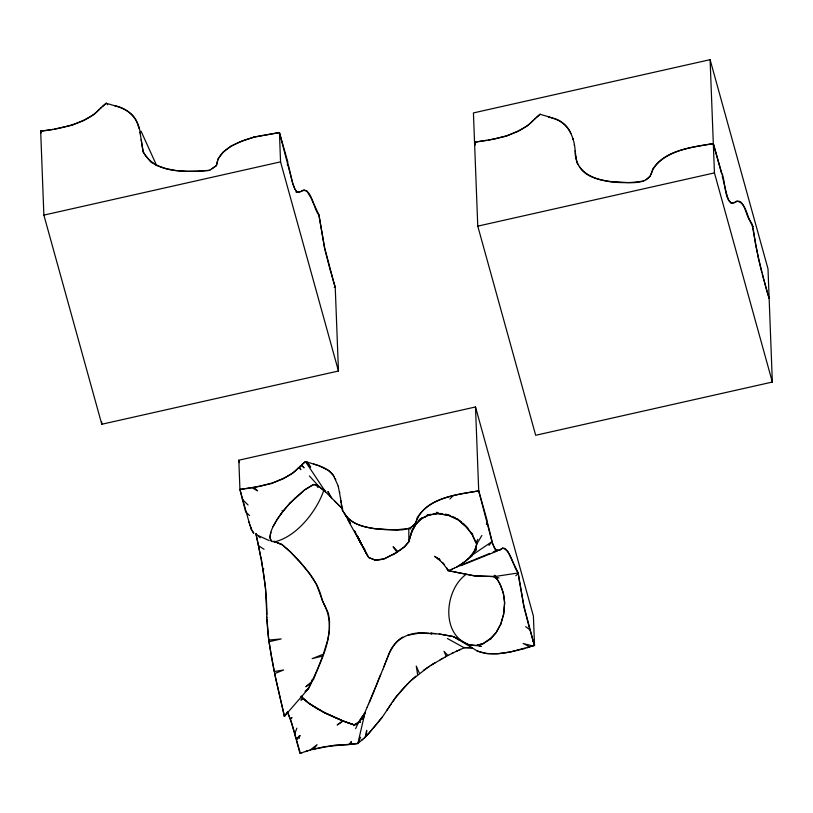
<?xml version="1.0" encoding="UTF-8"?>
<svg xmlns="http://www.w3.org/2000/svg" width="813" height="813" viewBox="0 0 813 813"><rect width="100%" height="100%" fill="white"/><g stroke="black" fill="none" stroke-linecap="round" stroke-linejoin="round"><path stroke-width="1.22" d="M266.827 617.89C267.314 589.395 261.959 561.255 255.882 533.531L260.18 537.81M330.759 271.552L333.94 283.056L324.539 247.487L318.889 214.652L310.729 197.447L306.826 191.004L303.96 189.815L300.586 191.644M764.657 282.589L767.828 294.093L766.852 290.698M504.345 607.128L504.609 602.687L503.664 614.1L500.818 624.028L499.019 627.321M504.334 607.169L503.664 614.1L500.838 623.947M753.051 226.329C746.974 219.398 746.822 202.173 736.608 201.116C723.997 210.547 725.562 178.149 721.771 173.352L713.316 143.586C691.944 147.031 666.071 150.09 652.636 169.084C649.821 188.26 625.197 181.462 611.427 181.675C599.76 179.917 585.767 177.519 579.303 166.472M270.881 532.23L269.997 537.698M289.784 503.349C283.9 509.985 278.188 516.885 274.093 524.792C271.816 528.48 265.831 541.956 274.753 541.895M270.038 537.352L271.42 541.59M472.861 553.358L474.904 551.082L467.77 559.181L472.15 555.919L471.408 555.635L471.855 554.903M473.379 552.454L475.066 550.696L473.39 552.444M481.875 535.472L476.997 543.623L474.64 550.36M309.397 475.94L318.229 485.727L318.015 487.394L317.08 486.428L317.588 485.524L325.718 492.109L335.363 501.784M472.516 553.816L472.272 554.222M364.011 716.975L364.793 712.838L377.588 682.229M400.331 549.862L397.964 551.56L393.116 546.773L397.029 552.23L384.834 558.633L378.888 560.055L374.966 560.045L383.99 558.897L395.84 553.053L404.163 546.976L408.705 541.905L410.453 536.153M400.606 549.679L404.976 546.468L408.848 541.692L409.925 537.962M413.959 527.617L415.799 524.355L411.49 532.617L410.179 536.783M410.098 537.149L411.978 530.3L416.581 522.749M323.991 489.731C317.161 510.757 296.582 536.997 274.388 541.865M410.829 534.7L410.362 536.367M474.304 550.99L474.701 550.594L474.05 551.407M300.292 191.756L298.056 192.264L296.684 191.736L294.936 189.266L292.7 183.332L279.428 132.549L254.388 137.001L242 141.015L230.943 146.188L222.762 152.397L218.026 159.033L216.421 165.578L209.51 170.374L197.915 171.401L186.624 171.36L175.893 170.506L166.198 168.657L157.783 165.872L150.883 162.122L145.415 155.435M500.066 549.862L497.343 550.584L495.971 550.066L494.223 547.586L491.997 541.651L478.715 490.879C456.418 494.843 423.492 497.708 415.748 523.084M217.61 160.669L217.772 159.937M416.906 518.989L417.059 518.267M287.345 164.988L287.883 162.315L279.428 132.549L254.002 137.072M266.867 619.577L268.026 634.587L271.136 655.308L275.922 679.79L284.428 716.395L284.753 715.084L284.591 715.745L287.639 712.208L284.326 716.456L308.442 688.662C319.936 663.306 338.198 632.311 324.397 604.709M294.804 733.631L290.444 719.424L292.019 717.574L290.251 718.855L287.406 711.802L291.857 723.6L299.946 753.326L310.281 749.982L324.458 746.69L357.852 743.468L365.078 712.391M473.918 551.62L474.528 550.96M650.776 174.531C659.292 150.1 691.69 147.58 713.316 143.586L721.72 173.891M217.437 161.299L216.421 165.578L212 168.779M416.734 519.619C412.902 535.361 387.791 528.409 375.748 528.887C364.437 526.966 350.931 524.537 344.702 513.765M217.894 159.5C224.998 146.279 240.475 141.371 253.951 137.133M417.181 517.82C429.884 497.434 457.231 494.436 478.715 490.879L487.17 520.645L486.387 524.385L487.607 523.165L492.139 541.722L488.908 545.36M415.931 523.186L411.287 527.109L410.423 528.968L409.132 528.389L397.272 529.72M650.532 175.893L645.898 179.815M411.154 533.694L412.476 530.676M515.798 575.736L518.45 573.622L518.176 572.982L493.776 576.671L499.019 577.941M378.634 679.556L377.161 683.357M385.575 662.392L386.561 659.892M382.669 669.729L387.659 657.28M296.867 728.163L294.733 733.824L296.186 738.753L300.18 735.552L296.562 740.145L300.312 753.204M385.372 662.951L384.356 665.634M374.773 689.353L375.484 687.574M375.647 687.158L376.185 685.806M382.801 669.434L377.903 681.385M378.909 678.855L379.254 677.981M373.787 691.833L369.448 702.28M374.082 691.091L374.376 690.349M379.366 677.717L380.718 674.404M315.078 675.491L317.365 669.912M376.51 685.013L377.049 683.662M383.746 667.107L384.051 666.355M360.616 737.208L358.035 743.499L350.21 744.515L351.44 741.517L348.655 744.718L335.83 744.993L313.828 749.139L317.05 744.667L310.149 750.023M386.754 659.414C390.21 650.959 394.457 641.538 402.821 637.118M387.964 656.538C392.394 641.061 407.374 631.853 423.085 632.971M367.293 707.259L367.547 706.67M368.441 704.586L368.716 703.946M317.385 669.871L322.69 656.02L312.141 658.642L323.33 654.191L327.639 640.319L329.377 630.705L329.519 621.254L328.391 613.469L322.578 601.051L316.613 584.699L310.078 574.344L300.617 562.637L290.434 552.088L282.202 544.639L273.829 541.102M315.048 675.562L313.696 679.221L311.572 680.278M413.715 528.165L412.963 529.619M476.997 543.623L476.062 542.901L477.688 539.385M355.566 728.672L358.838 721.893L364.793 712.838L361.663 719.657L362.893 715.775L359.275 721.263L360.535 722.249L358.838 721.893L354.244 724.932L347.151 722.615M307.517 462.18L310.657 467.14L305.536 461.499L301.572 464.823L304.103 467.892C301.44 464.345 298.076 465.554 300.871 469.67L298.717 467.455C291.704 475.625 281.247 479.162 271.735 483.471L253.849 487.414L257.558 490.839L252.05 487.709L239.937 489.477L259.886 486.316L272.843 482.81L283.422 478.705L293.178 472.831L305.454 461.581L316.369 464.894M550.97 117.6L548.328 116.747L549.415 117.072M499.009 627.341L496.143 632.626L491.641 637.575L496.143 632.626L500.818 624.028M451.52 569.405L447.912 570.563L473.969 575.817L493.806 576.559L497.261 579.252L500.025 584.049L503.42 593.216L504.588 602.697C504.08 593.754 501.418 584.76 495.93 577.606M313.249 679.444L312.487 680.918L305.861 686.792L311.664 682.432L308.442 688.662L305.027 691.436M273.016 526.672L277.152 519.416M456.55 572.311L447.912 570.563L446.804 568.063L447.8 569.842L442.211 562.383L444.132 564.446L437.587 558.328L440.046 560.147M386.825 710.41L389.427 706.558M376.968 723.794L368.33 733.895L382.364 717.056L388.004 708.672M388.96 707.249C396.205 695.613 405.504 685.318 415.738 676.243M389.884 705.877L391.083 704.109M392.283 702.33L395.636 697.402L407.791 683.662M280.648 514.497L282.812 511.509M280.77 514.324L277.294 519.151M307.629 689.597L308.442 688.662M476.225 548.003L475.199 549.364L476.408 546.925L475.747 547.698L476.916 543.226L475.849 542.515L472.058 534.476L465.879 526.397L457.861 519.619L448.644 515.361L438.949 513.684L433.126 514.344M491.824 637.372L490.036 639.333L483.064 643.683L475.676 645.573L468.258 644.587L453.705 636.66L439.254 634.008L419.65 633.083L407.638 635.258M377.334 723.336L382.364 717.056M253.565 533.46C255.079 532.881 250.77 530.757 250.912 527.82M439.193 634.008L452.882 636.427L457.81 639.099L456.5 638.256M474.812 550.066L475.544 549.588M540.137 114.206L527.779 125.548L518.023 131.421L507.444 135.517L494.487 139.033L474.579 142.184L486.652 140.415M289.702 503.44L282.833 511.54L282.05 510.615M491.56 637.656L483.064 643.683M433.451 514.294L428.807 515.218L427.618 514.578L426.896 516.021L420.067 519.101L419.935 520.188L415.656 524.527C420.616 518.409 427.77 514.121 435.809 514.009L436.866 512.18L438.949 513.684M456.997 566.885L464.467 561.925M449.945 499.009L453.298 495.402M366.805 735.511L368.411 733.814L364.173 738.102M367.009 735.287L366.328 736.009L366.704 730.399L365.139 737.279L361.897 740.023M107.702 104.786L106.239 103.17L93.891 114.511L84.135 120.385C70.365 126.106 55.589 129.663 40.68 131.147L43.872 215.11L101.788 424.254L338.462 371.013L335.23 287.121L333.94 283.056L335.23 287.121L334.722 287.284M533.318 120.161C526.306 128.342 515.859 131.879 506.336 136.178L488.45 140.121M99.43 109.125C92.418 117.306 81.961 120.842 72.448 125.141L54.562 129.084M100.507 108.048L101.351 107.296M295.139 498.074L289.824 503.308L304.773 489.914L313.686 484.487L317.588 485.524L313.686 484.487L311.45 485.625L304.651 489.782L295.048 498.166M534.395 119.084L535.239 118.332M102.286 106.503L106.168 103.251L114.501 105.68C128.048 108.18 138.749 118.85 140.131 132.783M495.066 575.523L494.426 576.122L495.178 575.533M411.337 680.278L427.242 667.829M249.581 524.039L239.937 489.477L238.819 460.209L475.493 406.967L533.399 616.112L534.527 645.441L510.3 652.006L497.637 653.733L486.428 653.611L477.77 651.294L471.845 647.707L464.213 647.737L453.745 652.524M408.512 682.981L410.707 680.877M301.694 191.004C311.877 186.644 313.371 209.754 319.163 215.293M643.733 181.106L631.884 182.437M536.174 117.539L540.056 114.287L548.389 116.716M750.003 220.414C745.928 216.949 744.312 196.807 735.531 202.091M500.93 549.375L501.662 548.724L500.31 549.72M457.993 519.192C461.591 523.318 468.908 528.338 471.967 534.344M501.387 548.968L502.851 548.226L501.702 548.684M362.811 739.251L357.852 743.468M308.147 688.896L305.962 690.633M463.064 562.992L461.245 564.385M418.766 520.361L422.12 517.688M465.016 561.509L467.79 559.161L465.981 560.797M209.886 170.09L209.51 170.374C187.925 171.573 158.23 174.663 144.572 154.114M463.339 562.789L464.172 562.149M419.447 673.398L416.266 666.071L417.638 674.79M445.798 656.65L431.154 665.207M472.19 534.182L476.022 542.83M442.699 658.276L440.199 659.75M466.052 574.435C445.646 588.988 440.697 630.99 465.707 643.286C470.402 646.02 476.235 644.851 481.266 646.416L477.516 645.095L483.013 643.713M453.481 652.646L451.652 653.581M343.056 720.958L337.171 724.983L343.025 720.948L346.562 722.198M471.408 555.635L491.997 541.651M423.38 670.4L424.254 669.821M429.569 666.264L424.986 669.333M432.699 664.17L428.045 667.28M343.086 720.979L354.244 724.932L356.409 723.499L355.667 724.891L358.838 721.893M457.282 566.752L458.867 565.777M459.497 565.411L460.351 564.903M433.116 663.926L435.209 662.697M734.474 202.681L731.985 203.291L730.623 202.793M499.873 549.964L498.867 550.279M263.849 568.917L262.812 569.456L261.146 557.505M445.341 656.894L448.451 655.268M453.217 652.768L447.973 655.512L444 651.335L446.266 656.406M393.868 554.273L393.086 554.669M451.682 569.334L452.292 569.049M454.477 568.053L456.926 566.915M454.386 568.094L452.302 569.049M455.961 651.498L456.5 651.254M458.705 650.237L459.254 649.983M471.052 647.209L472.272 647.951L463.827 647.565M457.028 651.01L457.871 650.624M459.792 649.729L460.615 649.353M458.776 566.061L473.684 559.974M474.833 559.507L481.703 556.702M482.851 556.234L489.731 553.419M493.176 552.017L497.759 550.147M425.504 516.733L424.853 516.977M460.849 565.675L497.353 551.001M313.727 464.03L318.401 465.585M295.962 192.041L296.857 191.716L294.936 189.266L292.7 183.332L288.32 164.836M495.249 550.36C496.367 549.608 492.2 544.517 492.058 541.814M448.867 570.401L447.953 570.482M300.383 753.184L302.334 752.533M768.61 298.32L769.128 298.158L767.818 294.062L769.128 298.158M334.194 287.456L335.23 287.121M534.527 645.441L533.216 641.355L534.527 645.441L532.932 645.959L523.135 643.5L529.934 646.924L526.895 647.89M305.393 751.547L307.761 750.785M427.069 515.218L430.443 514.283M299.682 191.929L296.735 191.756M502.434 548.318L504.731 548.379L507.932 551.824L518.176 572.982L523.836 605.807L533.226 641.376L530.056 629.882L525.665 626.66M710.095 59.674L473.42 112.926L477.77 226.146L535.676 435.29L772.35 382.049L768 268.818L710.095 59.674L714.444 172.895L772.35 382.049M43.872 215.11L280.546 161.858L279.428 132.549M477.77 226.146L714.444 172.895M498.562 550.36L496.021 550.086M502.942 548.206C511.103 550.34 512.698 565.99 518.176 572.982M52.764 129.379L40.68 131.147L41.087 132.885M730.745 202.752L728.824 200.303L726.659 194.531M433.949 513.592L438.949 513.308M524.974 648.5C509.731 652.097 492.139 657.25 476.733 650.664M423.858 632.971L425.87 633.032M631.742 182.437C609.791 183.667 574.608 179.886 575.116 150.913M397.14 529.73L385.616 529.639M428.593 633.114L426.632 633.063M493.806 576.559L475.453 575.99L457.099 572.474M433.624 633.337L431.053 633.195L431.54 633.998L430.118 633.154M464.142 647.737L447.455 638.551M431.053 633.195L431.784 633.246M385.626 529.659C371.49 528.45 354.102 527.271 345.251 514.649M440.046 513.44L442.262 513.704M434.599 633.459L435.687 633.591M438.959 513.684L449.152 515.483L457.648 519.507M494.101 575.36L495.33 575.563M276.694 542.444L275.363 541.956M298.198 560.045L290.15 551.458L281.704 544.436M445.565 514.09L450.128 515.564M351.978 724.088L353.929 724.82L353.564 725.674L354.244 724.932M346.379 722.137L351.805 724.037M550.401 117.407L553.003 118.302M551.539 117.794C567.189 120.761 574.517 136.645 575.167 151.218M114.542 105.7C123.596 108.159 133.261 112.763 136.95 122.174M316.938 465.087C323.706 467.16 330.627 470.575 334.245 476.916M318.981 465.788L328.604 470.442L333.259 475.138M553.582 118.495C561.041 120.741 567.972 125.934 570.929 133.444M282.202 544.639L275.973 542.139M279.286 543.511L280.119 543.816M277.375 542.738L278.056 542.993M345.992 722.218L324.072 712.523M475.595 549.618L476.428 550.106L475.788 549.578M726.741 194.429L722.208 175.872M258.463 535.686L269.215 540.584M306.135 701.08L303.269 698.662L300.932 700.166L302.548 697.818L301.847 696.965L308.767 703.204L324.102 712.391L322.314 711.405M324.194 712.442L343.025 720.948C328.584 714.962 313.178 708.336 301.095 696.68M453.502 516.895L461.53 521.956M319.021 709.586L320.647 710.491M318.279 709.17L308.767 703.204M453.705 636.66L471.845 647.707M438.624 558.836L434.559 556.336L439.965 560.127M458.288 639.303L459.558 640.085L458.634 639.496M256.014 534.182L258.432 545.635L264.052 549.273M490.209 639.109L490.747 639.526M494.07 576.763L495.076 577.545M496.794 578.886L496.082 578.328M306.948 701.741L308.523 703.001M318.229 485.727L324.478 491.032L323.442 489.314L324.926 491.408L323.838 489.599L325.718 492.109L305.454 461.581M463.237 523.359L467.851 528.013M249.52 515.554L245.638 511.773L242.457 499.456M248.067 504.985L242.365 499.355L240.678 492.393M342.182 508.44L342.781 509.05L335.739 502.17M337.161 503.603L334.621 501.032M342.171 508.43L337.517 503.958M298.229 560.076C307.446 570.299 316.328 580.817 320.546 594.151M301.369 696.375L301.836 696.944L301.145 696.091M578.185 164.673L577.067 162.986L576.01 156.99M145.131 154.968L143.179 151.95L141.188 139.572M344.143 512.932L350.596 523.491L342.71 510.696M144.287 153.637L143.179 151.95L142.031 145.314M343.584 511.956L342.466 510.269L341.104 502.21M249.063 522.576L248.717 521.611M367.374 555.472L368.746 557.535L375.057 560.045L368.746 557.535L354.549 531.184M366.541 554.171L367.141 555.035L365.098 551.123M322.578 601.051L324.519 605.106M155.557 164.704L155.7 164.917M471.357 532.525L472.668 534.598M366.307 553.734L365.271 551.742M340.556 498.511L338.269 486.215L333.737 475.991M335.23 478.715L335.759 479.619M331.684 498.105L327.903 491.55L330.769 497.2M347.913 520.066L363.279 547.708M750.511 221.349L750.135 220.648M752.33 224.805L750.633 221.583M361.948 545.188L356.856 535.31L361.277 543.927L357.588 536.61M252.304 531.001L251.258 528.796M253.402 533.135L252.569 531.509M354.59 530.909L355.708 533.084M357.059 535.564L364.153 549.761M752.025 224.225L758.438 258.514L765.876 287.375M141.045 131.178L156.655 165.557M137.285 123.119L139.216 128.881M572.545 137.986L572.779 138.677M249.489 523.796L250.089 525.493M250.17 525.716L250.78 527.424M249.835 524.771L250.252 525.95M250.516 526.682L251.054 528.226M766.659 290.048L766.059 287.995M280.546 161.858L338.462 371.013M238.819 460.209L239.489 462.658M364.722 549.71L365.21 551.539M364.458 548.684L364.326 548.175L364.661 549.446M764.159 281.288L762.259 274.113M761.771 272.264L760.704 267.955M529.852 629.74L523.989 607.098L518.877 578.134M330.566 271.41L324.702 248.778L318.991 215.425M239.937 489.477L240.597 492.078M40.65 131.147L40.975 132.448M760.602 267.518L755.643 245.008L753.163 228.494M572.992 139.44L572.87 138.921M338.391 486.733L338.269 486.215M322.578 601.051L320.607 594.415M140.019 132.316L141.381 140.944M284.428 716.395L274.662 673.581L283.666 669.993L274.245 671.528L268.961 641.721L281.176 638.957L268.747 640.055L266.806 617.158M258.432 545.635L260.821 557.677M341.186 502.759L340.515 498.206M340.993 501.458L340.881 500.696M141.452 141.401L141.96 144.877M262.904 569.415L265.556 588.46L266.755 614.608M575.787 155.466L575.97 156.665M342.466 510.269L341.409 504.273M575.411 152.864L575.563 153.952M575.634 154.379L575.716 154.927M574.334 145.405L574.263 144.836M339.732 492.698L339.651 492.119M140.446 134.369L140.364 133.799M752.889 226.461L753.001 227.274M518.288 573.754L518.389 574.567M518.552 575.777L518.826 577.769M475.493 406.967L478.715 490.879M299.275 735.775L299.367 738.285M101.686 421.815L101.788 424.254M408.797 528.704L408.848 541.692M408.99 540.94L408.888 541.499L409 540.94M439.538 559.283L437.374 558.318L439.528 559.344M475.199 144.795L474.538 142.184L475.199 144.795"/></g></svg>
